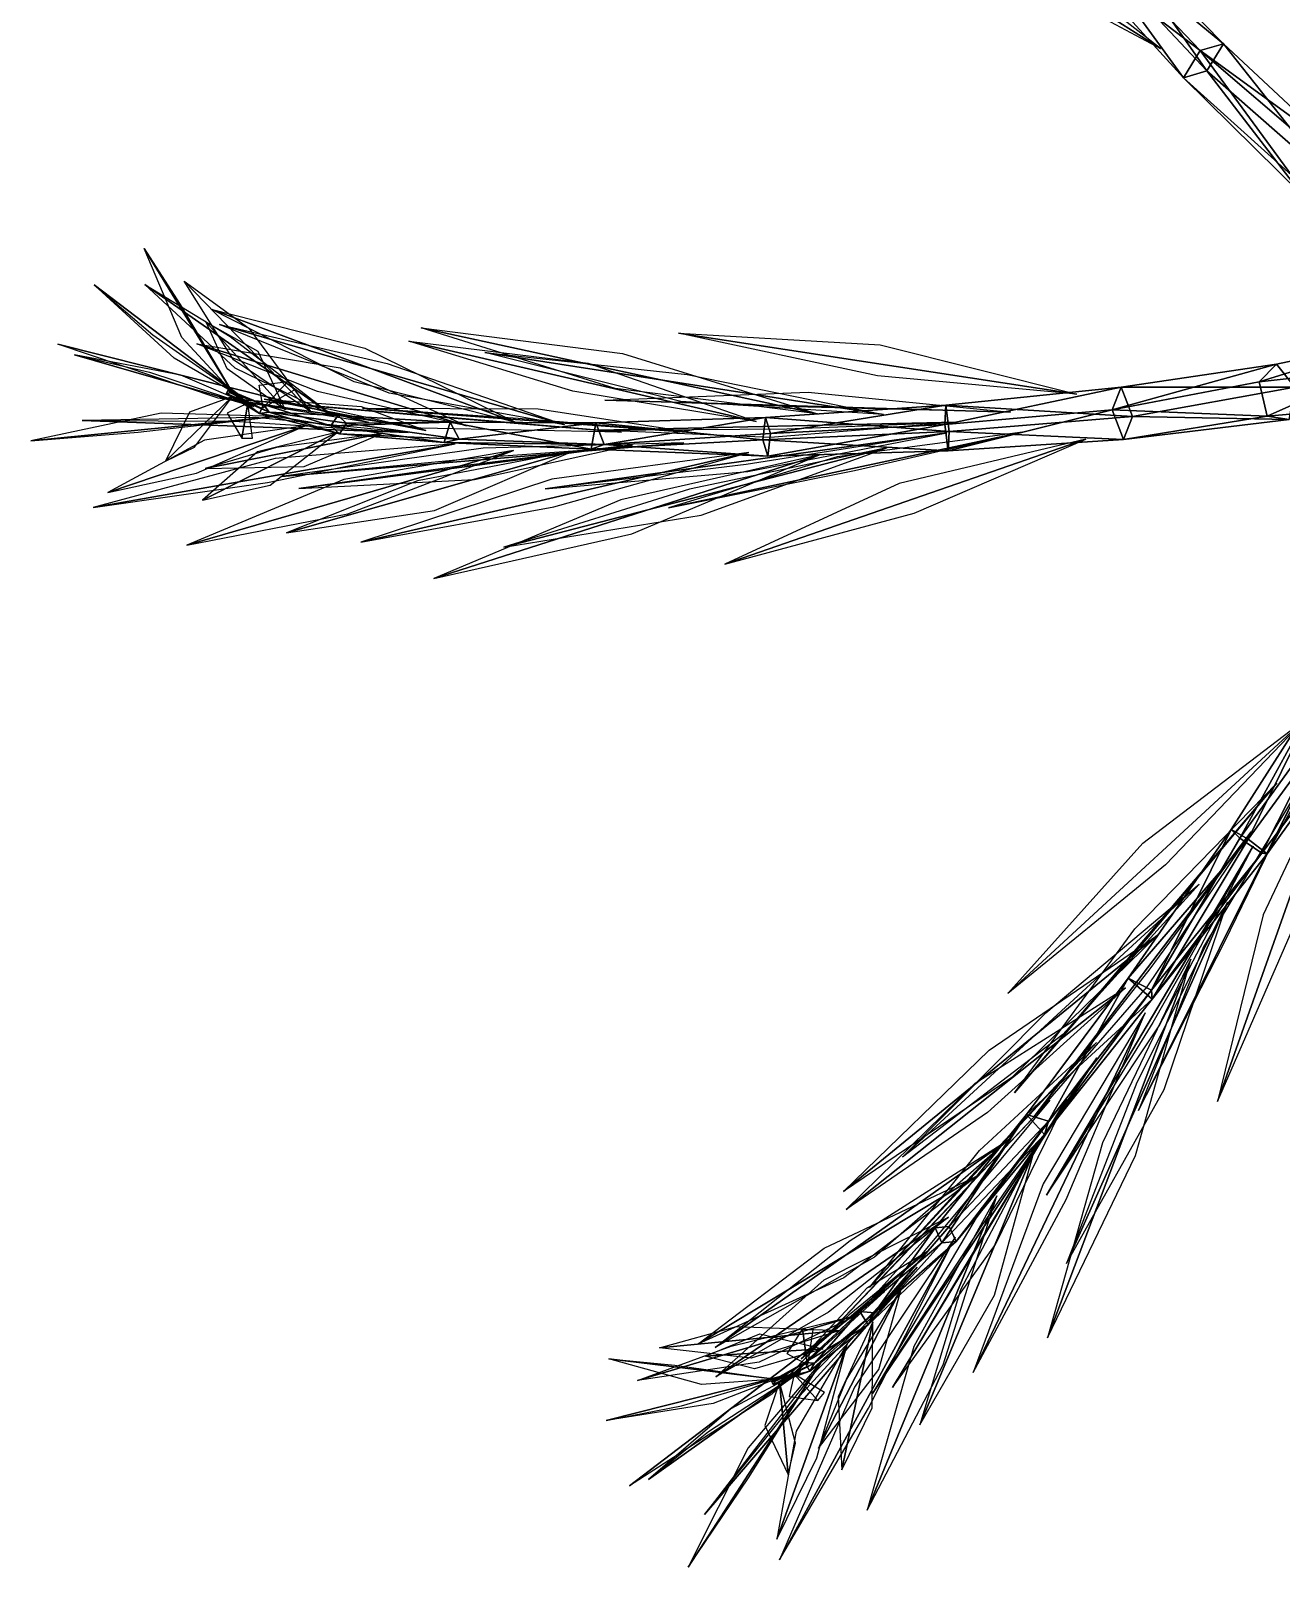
# Model space of a CAD drawing. Extents: x -117 to 110, y -112 to 116.
# Drawn here: x -117.2 to -19.4, y -97.5 to 22.7 of the extents above; entities that cross this region are included whole.
import ezdxf

# ---------------------------------------------------------------- set-up
doc = ezdxf.new("R2010")
doc.units = 0

msp = doc.modelspace()

# ---------------------------------------------------------------- linework, layer by layer
at = {"layer": 'Branches', "color": 1}
for points in [[(-33.581238, 31.567493, 299.605286), (-35.041145, 30.065784, 301.046753), (-25.200817, 19.584824, 297.866028)], [(-34.789726, 30.710766, 297.53894), (-33.581238, 31.567493, 299.605286), (-23.904238, 21.717466, 296.340637)], [(-33.581238, 31.567493, 299.605286), (-25.200817, 19.584824, 297.866028), (-23.904238, 21.717466, 296.340637)], [(-36.249634, 29.209057, 298.980408), (-34.789726, 30.710766, 297.53894), (-25.723034, 21.185616, 294.112366)], [(-35.041145, 30.065784, 301.046753), (-36.249634, 29.209057, 298.980408), (-27.019613, 19.052973, 295.637756)], [(-35.041145, 30.065784, 301.046753), (-27.019613, 19.052973, 295.637756), (-25.200817, 19.584824, 297.866028)], [(-34.789726, 30.710766, 297.53894), (-23.904238, 21.717466, 296.340637), (-25.723034, 21.185616, 294.112366)], [(-36.249634, 29.209057, 298.980408), (-25.723034, 21.185616, 294.112366), (-27.019613, 19.052973, 295.637756)], [(-25.723034, 21.185616, 294.112366), (-23.904238, 21.717466, 296.340637), (-14.923352, 13.336724, 289.233826)], [(-23.904238, 21.717466, 296.340637), (-25.200817, 19.584824, 297.866028), (-15.479753, 11.064296, 290.671478)], [(-23.904238, 21.717466, 296.340637), (-15.479753, 11.064296, 290.671478), (-14.923352, 13.336724, 289.233826)], [(-27.019613, 19.052973, 295.637756), (-25.723034, 21.185616, 294.112366), (-18.568792, 11.42262, 287.498108)], [(-25.723034, 21.185616, 294.112366), (-16.832483, 13.558181, 287.272583), (-18.568792, 11.42262, 287.498108)], [(-25.723034, 21.185616, 294.112366), (-14.923352, 13.336724, 289.233826), (-16.832483, 13.558181, 287.272583)], [(-25.200817, 19.584824, 297.866028), (-27.019613, 19.052973, 295.637756), (-17.732759, 9.881314, 289.598755)], [(-25.200817, 19.584824, 297.866028), (-17.732759, 9.881314, 289.598755), (-15.479753, 11.064296, 290.671478)], [(-27.019613, 19.052973, 295.637756), (-18.568792, 11.42262, 287.498108), (-17.732759, 9.881314, 289.598755)], [(-21.101801, -4.742045, 287.257507), (-10.141994, -1.313357, 278.979156), (-12.205597, -3.74955, 277.123016)], [(-21.101801, -4.742045, 287.257507), (-19.756409, -3.348142, 289.203613), (-10.141994, -1.313357, 278.979156)], [(-19.756409, -3.348142, 289.203613), (-18.310488, -5.16628, 290.667877), (-10.141994, -1.313357, 278.979156)], [(-32.600357, -6.935955, 294.106812), (-19.756409, -3.348142, 289.203613), (-21.101801, -4.742045, 287.257507)], [(-32.600357, -6.935955, 294.106812), (-31.896759, -5.143764, 296.308899), (-19.756409, -3.348142, 289.203613)], [(-31.896759, -5.143764, 296.308899), (-18.310488, -5.16628, 290.667877), (-19.756409, -3.348142, 289.203613)], [(-32.600357, -6.935955, 294.106812), (-21.101801, -4.742045, 287.257507), (-20.487379, -7.421664, 287.519012)], [(-20.487379, -7.421664, 287.519012), (-21.101801, -4.742045, 287.257507), (-12.205597, -3.74955, 277.123016)], [(-20.487379, -7.421664, 287.519012), (-12.205597, -3.74955, 277.123016), (-10.015278, -6.505648, 278.238861)], [(-101.779869, -5.359957, 247.486282), (-101.903641, -5.640747, 247.482635), (-99.316284, -7.216148, 261.355072)], [(-101.779869, -5.359957, 247.486282), (-101.604279, -5.60427, 247.425842), (-101.903641, -5.640747, 247.482635)], [(-101.903641, -5.640747, 247.482635), (-101.604279, -5.60427, 247.425842), (-98.584694, -7.115969, 261.127808)], [(-101.903641, -5.640747, 247.482635), (-98.584694, -7.115969, 261.127808), (-99.316284, -7.216148, 261.355072)], [(-101.779869, -5.359957, 247.486282), (-99.316284, -7.216148, 261.355072), (-99.015251, -6.501114, 261.32608)], [(-101.604279, -5.60427, 247.425842), (-101.779869, -5.359957, 247.486282), (-99.015251, -6.501114, 261.32608)], [(-101.604279, -5.60427, 247.425842), (-99.015251, -6.501114, 261.32608), (-98.584694, -7.115969, 261.127808)], [(-45.700169, -8.081269, 297.534027), (-31.896759, -5.143764, 296.308899), (-32.600357, -6.935955, 294.106812)], [(-45.700169, -8.081269, 297.534027), (-45.620941, -6.568034, 299.575623), (-31.896759, -5.143764, 296.308899)], [(-45.620941, -6.568034, 299.575623), (-31.025757, -7.457948, 297.871582), (-31.896759, -5.143764, 296.308899)], [(-31.896759, -5.143764, 296.308899), (-31.025757, -7.457948, 297.871582), (-18.310488, -5.16628, 290.667877)], [(-31.025757, -7.457948, 297.871582), (-18.762253, -7.683856, 289.62674), (-18.310488, -5.16628, 290.667877)], [(-99.015251, -6.501114, 261.32608), (-99.316284, -7.216148, 261.355072), (-93.741066, -8.1932, 274.476624)], [(-99.316284, -7.216148, 261.355072), (-98.584694, -7.115969, 261.127808), (-93.068222, -8.797929, 274.015533)], [(-99.015251, -6.501114, 261.32608), (-93.741066, -8.1932, 274.476624), (-93.200256, -7.375897, 274.210968)], [(-98.584694, -7.115969, 261.127808), (-99.015251, -6.501114, 261.32608), (-93.200256, -7.375897, 274.210968)], [(-98.584694, -7.115969, 261.127808), (-92.527412, -7.980627, 273.749878), (-93.068222, -8.797929, 274.015533)], [(-98.584694, -7.115969, 261.127808), (-93.200256, -7.375897, 274.210968), (-92.527412, -7.980627, 273.749878)], [(-59.736813, -7.521594, 298.671204), (-45.355686, -8.621119, 301.051666), (-45.620941, -6.568034, 299.575623)], [(-59.338943, -8.784582, 296.963898), (-59.736813, -7.521594, 298.671204), (-45.620941, -6.568034, 299.575623)], [(-59.338943, -8.784582, 296.963898), (-45.620941, -6.568034, 299.575623), (-45.700169, -8.081269, 297.534027)], [(-45.434914, -10.134355, 299.010071), (-45.700169, -8.081269, 297.534027), (-32.600357, -6.935955, 294.106812)], [(-45.620941, -6.568034, 299.575623), (-45.355686, -8.621119, 301.051666), (-31.025757, -7.457948, 297.871582)], [(-45.434914, -10.134355, 299.010071), (-32.600357, -6.935955, 294.106812), (-31.729355, -9.250139, 295.669495)], [(-31.729355, -9.250139, 295.669495), (-32.600357, -6.935955, 294.106812), (-20.487379, -7.421664, 287.519012)], [(-18.762253, -7.683856, 289.62674), (-20.487379, -7.421664, 287.519012), (-10.015278, -6.505648, 278.238861)], [(-99.316284, -7.216148, 261.355072), (-93.068222, -8.797929, 274.015533), (-93.741066, -8.1932, 274.476624)], [(-93.200256, -7.375897, 274.210968), (-93.741066, -8.1932, 274.476624), (-84.410118, -7.890229, 285.309021)], [(-93.741066, -8.1932, 274.476624), (-84.870918, -9.496482, 285.696075), (-84.410118, -7.890229, 285.309021)], [(-93.741066, -8.1932, 274.476624), (-93.068222, -8.797929, 274.015533), (-84.870918, -9.496482, 285.696075)], [(-92.527412, -7.980627, 273.749878), (-93.200256, -7.375897, 274.210968), (-84.410118, -7.890229, 285.309021)], [(-93.068222, -8.797929, 274.015533), (-92.527412, -7.980627, 273.749878), (-83.698006, -9.219495, 284.491608)], [(-92.527412, -7.980627, 273.749878), (-84.410118, -7.890229, 285.309021), (-83.698006, -9.219495, 284.491608)], [(-84.410118, -7.890229, 285.309021), (-84.870918, -9.496482, 285.696075), (-73.379982, -10.010563, 294.385254)], [(-84.410118, -7.890229, 285.309021), (-73.379982, -10.010563, 294.385254), (-73.01506, -7.958347, 293.732025)], [(-83.698006, -9.219495, 284.491608), (-84.410118, -7.890229, 285.309021), (-73.01506, -7.958347, 293.732025)], [(-83.698006, -9.219495, 284.491608), (-73.01506, -7.958347, 293.732025), (-72.366554, -9.644433, 292.504028)], [(-73.01506, -7.958347, 293.732025), (-73.379982, -10.010563, 294.385254), (-59.939903, -9.287003, 299.900177)], [(-73.01506, -7.958347, 293.732025), (-59.939903, -9.287003, 299.900177), (-59.736813, -7.521594, 298.671204)], [(-72.366554, -9.644433, 292.504028), (-73.01506, -7.958347, 293.732025), (-59.736813, -7.521594, 298.671204)], [(-72.366554, -9.644433, 292.504028), (-59.736813, -7.521594, 298.671204), (-59.338943, -8.784582, 296.963898)], [(-59.736813, -7.521594, 298.671204), (-59.939903, -9.287003, 299.900177), (-45.355686, -8.621119, 301.051666)], [(-59.542034, -10.549991, 298.192871), (-45.700169, -8.081269, 297.534027), (-45.434914, -10.134355, 299.010071)], [(-59.542034, -10.549991, 298.192871), (-59.338943, -8.784582, 296.963898), (-45.700169, -8.081269, 297.534027)], [(-45.355686, -8.621119, 301.051666), (-31.729355, -9.250139, 295.669495), (-31.025757, -7.457948, 297.871582)], [(-31.729355, -9.250139, 295.669495), (-20.487379, -7.421664, 287.519012), (-18.762253, -7.683856, 289.62674)], [(-31.025757, -7.457948, 297.871582), (-31.729355, -9.250139, 295.669495), (-18.762253, -7.683856, 289.62674)], [(-93.068222, -8.797929, 274.015533), (-83.698006, -9.219495, 284.491608), (-84.870918, -9.496482, 285.696075)], [(-84.870918, -9.496482, 285.696075), (-83.698006, -9.219495, 284.491608), (-72.366554, -9.644433, 292.504028)], [(-84.870918, -9.496482, 285.696075), (-72.366554, -9.644433, 292.504028), (-73.379982, -10.010563, 294.385254)], [(-73.379982, -10.010563, 294.385254), (-59.542034, -10.549991, 298.192871), (-59.939903, -9.287003, 299.900177)], [(-72.366554, -9.644433, 292.504028), (-59.338943, -8.784582, 296.963898), (-59.542034, -10.549991, 298.192871)], [(-59.939903, -9.287003, 299.900177), (-45.434914, -10.134355, 299.010071), (-45.355686, -8.621119, 301.051666)], [(-59.939903, -9.287003, 299.900177), (-59.542034, -10.549991, 298.192871), (-45.434914, -10.134355, 299.010071)], [(-45.355686, -8.621119, 301.051666), (-45.434914, -10.134355, 299.010071), (-31.729355, -9.250139, 295.669495)], [(-73.379982, -10.010563, 294.385254), (-72.366554, -9.644433, 292.504028), (-59.542034, -10.549991, 298.192871)], [(-23.303513, -39.763695, 299.605286), (-21.978357, -40.529488, 301.057465), (-15.853779, -28.137491, 296.340637)], [(-22.629601, -40.432865, 297.721344), (-23.303513, -39.763695, 299.605286), (-15.853779, -28.137491, 296.340637)], [(-22.629601, -40.432865, 297.721344), (-15.853779, -28.137491, 296.340637), (-14.930542, -29.792337, 294.112366)], [(-21.978357, -40.529488, 301.057465), (-13.48609, -28.927004, 297.866028), (-15.853779, -28.137491, 296.340637)], [(-20.887943, -41.612228, 298.009155), (-22.629601, -40.432865, 297.721344), (-14.930542, -29.792337, 294.112366)], [(-21.978357, -40.529488, 301.057465), (-20.485455, -41.671944, 300.070984), (-13.48609, -28.927004, 297.866028)], [(-20.887943, -41.612228, 298.009155), (-14.930542, -29.792337, 294.112366), (-12.562853, -30.58185, 295.637756)], [(-20.485455, -41.671944, 300.070984), (-12.562853, -30.58185, 295.637756), (-13.48609, -28.927004, 297.866028)], [(-20.485455, -41.671944, 300.070984), (-20.887943, -41.612228, 298.009155), (-12.562853, -30.58185, 295.637756)], [(-31.364349, -51.400486, 298.695953), (-21.978357, -40.529488, 301.057465), (-23.303513, -39.763695, 299.605286)], [(-29.523645, -52.340828, 297.032227), (-31.364349, -51.400486, 298.695953), (-23.303513, -39.763695, 299.605286)], [(-31.364349, -51.400486, 298.695953), (-29.472328, -53.043774, 299.567932), (-21.978357, -40.529488, 301.057465)], [(-29.523645, -52.340828, 297.032227), (-23.303513, -39.763695, 299.605286), (-22.629601, -40.432865, 297.721344)], [(-29.523645, -52.340828, 297.032227), (-22.629601, -40.432865, 297.721344), (-20.887943, -41.612228, 298.009155)], [(-29.472328, -53.043774, 299.567932), (-20.485455, -41.671944, 300.070984), (-21.978357, -40.529488, 301.057465)], [(-29.472328, -53.043774, 299.567932), (-29.523645, -52.340828, 297.032227), (-20.887943, -41.612228, 298.009155)], [(-29.472328, -53.043774, 299.567932), (-20.887943, -41.612228, 298.009155), (-20.485455, -41.671944, 300.070984)], [(-39.305286, -62.057461, 293.750336), (-29.472328, -53.043774, 299.567932), (-31.364349, -51.400486, 298.695953)], [(-37.592705, -62.57663, 292.497742), (-39.305286, -62.057461, 293.750336), (-31.364349, -51.400486, 298.695953)], [(-37.592705, -62.57663, 292.497742), (-31.364349, -51.400486, 298.695953), (-29.523645, -52.340828, 297.032227)], [(-37.908657, -63.617237, 294.37323), (-29.523645, -52.340828, 297.032227), (-29.472328, -53.043774, 299.567932)], [(-37.908657, -63.617237, 294.37323), (-37.592705, -62.57663, 292.497742), (-29.523645, -52.340828, 297.032227)], [(-39.305286, -62.057461, 293.750336), (-37.908657, -63.617237, 294.37323), (-29.472328, -53.043774, 299.567932)], [(-46.464916, -70.924644, 285.320709), (-45.926369, -72.096634, 285.85849), (-39.305286, -62.057461, 293.750336)], [(-45.359154, -70.82048, 284.472626), (-46.464916, -70.924644, 285.320709), (-39.305286, -62.057461, 293.750336)], [(-45.926369, -72.096634, 285.85849), (-37.908657, -63.617237, 294.37323), (-39.305286, -62.057461, 293.750336)], [(-45.359154, -70.82048, 284.472626), (-39.305286, -62.057461, 293.750336), (-37.592705, -62.57663, 292.497742)], [(-45.926369, -72.096634, 285.85849), (-44.820606, -71.99247, 285.010406), (-37.908657, -63.617237, 294.37323)], [(-44.820606, -71.99247, 285.010406), (-45.359154, -70.82048, 284.472626), (-37.592705, -62.57663, 292.497742)], [(-44.820606, -71.99247, 285.010406), (-37.592705, -62.57663, 292.497742), (-37.908657, -63.617237, 294.37323)], [(-52.347595, -77.474854, 274.217072), (-45.926369, -72.096634, 285.85849), (-46.464916, -70.924644, 285.320709)], [(-51.19759, -77.574837, 273.748108), (-52.347595, -77.474854, 274.217072), (-46.464916, -70.924644, 285.320709)], [(-51.19759, -77.574837, 273.748108), (-45.359154, -70.82048, 284.472626), (-44.820606, -71.99247, 285.010406)], [(-51.19759, -77.574837, 273.748108), (-46.464916, -70.924644, 285.320709), (-45.359154, -70.82048, 284.472626)], [(-52.347595, -77.474854, 274.217072), (-51.691761, -78.522484, 274.374573), (-45.926369, -72.096634, 285.85849)], [(-51.691761, -78.522484, 274.374573), (-44.820606, -71.99247, 285.010406), (-45.926369, -72.096634, 285.85849)], [(-51.691761, -78.522484, 274.374573), (-51.19759, -77.574837, 273.748108), (-44.820606, -71.99247, 285.010406)], [(-56.655838, -81.472809, 261.328278), (-51.691761, -78.522484, 274.374573), (-52.347595, -77.474854, 274.217072)], [(-55.906651, -81.506805, 261.127533), (-56.655838, -81.472809, 261.328278), (-52.347595, -77.474854, 274.217072)], [(-56.273674, -82.14814, 261.353149), (-51.19759, -77.574837, 273.748108), (-51.691761, -78.522484, 274.374573)], [(-56.273674, -82.14814, 261.353149), (-55.906651, -81.506805, 261.127533), (-51.19759, -77.574837, 273.748108)], [(-55.906651, -81.506805, 261.127533), (-52.347595, -77.474854, 274.217072), (-51.19759, -77.574837, 273.748108)], [(-56.655838, -81.472809, 261.328278), (-56.273674, -82.14814, 261.353149), (-51.691761, -78.522484, 274.374573)], [(-59.269638, -82.919075, 247.486832), (-56.273674, -82.14814, 261.353149), (-56.655838, -81.472809, 261.328278)], [(-58.969032, -82.929008, 247.425888), (-59.269638, -82.919075, 247.486832), (-56.655838, -81.472809, 261.328278)], [(-59.122871, -83.188538, 247.482056), (-55.906651, -81.506805, 261.127533), (-56.273674, -82.14814, 261.353149)], [(-59.122871, -83.188538, 247.482056), (-58.969032, -82.929008, 247.425888), (-55.906651, -81.506805, 261.127533)], [(-58.969032, -82.929008, 247.425888), (-56.655838, -81.472809, 261.328278), (-55.906651, -81.506805, 261.127533)], [(-59.269638, -82.919075, 247.486832), (-59.122871, -83.188538, 247.482056), (-56.273674, -82.14814, 261.353149)], [(-59.269638, -82.919075, 247.486832), (-58.969032, -82.929008, 247.425888), (-59.122871, -83.188538, 247.482056)]]:
    msp.add_3dface(points, dxfattribs=at)
at = {"layer": 'Leaves', "color": 1}
for points in [[(-28.829622, 21.34169, 297.616547), (-40.658577, 30.606098, 302.956238), (-54.091118, 37.335056, 308.299774)], [(-28.829622, 21.34169, 297.616547), (-54.091118, 37.335056, 308.299774), (-41.740131, 28.240112, 303.940796)], [(-101.487137, -5.483767, 248.952454), (-105.405014, -1.257923, 234.084442), (-108.352821, 5.685884, 220.035965)], [(-101.487137, -5.483767, 248.952454), (-108.352821, 5.685884, 220.035965), (-105.531006, 1.323933, 235.111664)], [(-100.633675, -5.999268, 254.097443), (-106.002869, -2.885836, 239.409225), (-112.259819, 2.837184, 225.905029)], [(-100.633675, -5.999268, 254.097443), (-112.259819, 2.837184, 225.905029), (-107.685333, -1.066837, 240.673187)], [(-93.563286, -7.390378, 273.68576), (-101.228058, -3.681002, 260.20401), (-108.292717, 2.864306, 247.495163)], [(-93.563286, -7.390378, 273.68576), (-108.292717, 2.864306, 247.495163), (-101.611397, -1.195635, 261.392731)], [(-95.34964, -7.058413, 268.75528), (-101.359467, -3.008257, 254.55162), (-105.210747, 3.125329, 240.345566)], [(-95.34964, -7.058413, 268.75528), (-105.210747, 3.125329, 240.345566), (-100.15107, -0.546085, 255.014771)], [(-79.238884, -7.92709, 288.710327), (-91.931946, -4.738879, 279.600647), (-103.11599, 0.9347, 269.752106)], [(-79.238884, -7.92709, 288.710327), (-103.11599, 0.9347, 269.752106), (-91.078514, -2.096348, 279.761017)], [(-97.315407, -6.924456, 263.888702), (-101.866623, -3.713608, 248.947388), (-103.490143, -0.079798, 233.506378)], [(-97.315407, -6.924456, 263.888702), (-103.490143, -0.079798, 233.506378), (-99.452934, -2.343176, 248.765579)], [(-75.462143, -8.108945, 292.411285), (-89.173721, -5.622045, 284.660553), (-102.467773, -0.264043, 277.673035)], [(-75.462143, -8.108945, 292.411285), (-102.467773, -0.264043, 277.673035), (-89.343185, -3.311993, 286.200684)], [(-55.678574, -7.23623, 298.721954), (-71.497032, -5.251273, 298.402924), (-86.66555, -0.515377, 297.078918)], [(-55.678574, -7.23623, 298.721954), (-86.66555, -0.515377, 297.078918), (-70.913857, -2.534035, 298.519318)], [(-35.370396, -5.699364, 295.904633), (-50.972588, -4.273201, 298.871704), (-66.548088, -0.922655, 299.537415)], [(-35.370396, -5.699364, 295.904633), (-66.548088, -0.922655, 299.537415), (-50.752914, -1.835022, 297.551086)], [(-90.773323, -7.909821, 278.156342), (-102.561119, -6.022317, 267.585114), (-115.110947, -1.780346, 258.709686)], [(-90.773323, -7.909821, 278.156342), (-115.110947, -1.780346, 258.709686), (-103.830811, -4.611862, 269.618713)], [(-83.128052, -8.19098, 285.144623), (-94.78289, -5.495371, 274.601196), (-104.231041, -1.761111, 262.310822)], [(-83.128052, -8.19098, 285.144623), (-104.231041, -1.761111, 262.310822), (-93.022446, -3.647976, 273.494415)], [(-60.462475, -7.843701, 297.199707), (-74.814575, -5.460537, 290.672577), (-87.649391, -1.549769, 282.056396)], [(-60.462475, -7.843701, 297.199707), (-87.649391, -1.549769, 282.056396), (-73.619438, -3.27463, 289.435455)], [(-99.77449, -6.680768, 259.224304), (-105.473984, -4.227331, 244.535461), (-113.795326, -2.629237, 231.027435)], [(-99.77449, -6.680768, 259.224304), (-113.795326, -2.629237, 231.027435), (-107.939407, -3.972798, 245.797958)], [(-50.505486, -7.282952, 300.075439), (-66.371323, -6.276139, 301.311096), (-81.70578, -2.453008, 303.433289)], [(-50.505486, -7.282952, 300.075439), (-81.70578, -2.453008, 303.433289), (-65.857895, -4.177149, 303.062561)], [(-99.028961, -6.774045, 259.064087), (-99.361214, -4.992127, 243.221741), (-97.100594, -4.717991, 227.439484)], [(-99.028961, -6.774045, 259.064087), (-97.100594, -4.717991, 227.439484), (-96.611923, -5.390032, 243.36351)], [(-101.446625, -5.884941, 248.90332), (-104.812965, -7.121412, 233.366135), (-106.673409, -10.947005, 217.998337)], [(-101.446625, -5.884941, 248.90332), (-106.673409, -10.947005, 217.998337), (-104.403107, -9.846641, 233.743195)], [(-71.003944, -8.687941, 295.539459), (-86.694832, -8.366808, 292.718353), (-102.450241, -5.993818, 292.084869)], [(-71.003944, -8.687941, 295.539459), (-102.450241, -5.993818, 292.084869), (-86.892326, -7.357886, 295.302948)], [(-40.558758, -7.10039, 296.315765), (-72.29538, -6.179451, 296.281036), (-56.394104, -5.542352, 295.27652)], [(-98.106087, -7.458067, 264.200653), (-107.014656, -7.18787, 250.978317), (-117.229057, -9.351796, 238.926392)], [(-100.234932, -6.412492, 253.97464), (-101.848618, -7.191033, 238.129898), (-100.701263, -9.141358, 222.345566)], [(-100.234932, -6.412492, 253.97464), (-100.701263, -9.141358, 222.345566), (-99.882294, -9.153405, 238.270218)], [(-86.305695, -8.54939, 281.258209), (-93.930672, -6.869934, 267.354767), (-98.9646, -6.100897, 252.24408)], [(-86.305695, -8.54939, 281.258209), (-98.9646, -6.100897, 252.24408), (-91.38192, -6.663003, 266.260193)], [(-65.204979, -8.723747, 294.951202), (-79.081367, -7.602372, 287.175964), (-91.27858, -6.805062, 276.935974)], [(-65.204979, -8.723747, 294.951202), (-91.27858, -6.805062, 276.935974), (-77.522224, -6.846986, 284.999847)], [(-40.558758, -7.10039, 296.315765), (-56.43103, -6.719856, 297.796265), (-72.29538, -6.179451, 296.281036)], [(-98.106087, -7.458067, 264.200653), (-117.229057, -9.351796, 238.926392), (-108.834496, -8.674521, 252.466629)], [(-87.699051, -8.713014, 282.357025), (-99.64846, -7.541379, 271.863922), (-113.208336, -7.773554, 263.476959)], [(-87.699051, -8.713014, 282.357025), (-113.208336, -7.773554, 263.476959), (-101.301239, -7.827839, 274.082764)], [(-95.751511, -8.169628, 268.839081), (-103.637611, -9.307467, 255.026764), (-111.188103, -13.402442, 241.592224)], [(-95.751511, -8.169628, 268.839081), (-111.188103, -13.402442, 241.592224), (-104.252159, -11.88586, 255.870117)], [(-44.78492, -7.904557, 300.929962), (-59.338329, -9.095122, 307.3367), (-72.778152, -8.520742, 315.898651)], [(-44.78492, -7.904557, 300.929962), (-72.778152, -8.520742, 315.898651), (-58.077473, -8.420192, 309.722443)], [(-84.014313, -9.590943, 286.295502), (-98.098831, -10.733345, 278.907196), (-112.337334, -14.566032, 272.837524)], [(-84.014313, -9.590943, 286.295502), (-112.337334, -14.566032, 272.837524), (-98.699036, -12.61489, 280.865906)], [(-93.217522, -8.683183, 273.413605), (-99.481972, -10.20955, 258.82962), (-103.785789, -13.986938, 243.947617)], [(-93.217522, -8.683183, 273.413605), (-103.785789, -13.986938, 243.947617), (-98.504784, -12.811137, 258.947418)], [(-89.749779, -8.773988, 277.27951), (-98.001724, -9.871761, 263.679291), (-103.580345, -11.515511, 248.831985)], [(-89.749779, -8.773988, 277.27951), (-103.580345, -11.515511, 248.831985), (-95.836052, -11.361747, 262.769989)], [(-66.124489, -9.500868, 297.474518), (-81.819862, -9.916797, 294.690979), (-97.603325, -12.150406, 294.29248)], [(-66.124489, -9.500868, 297.474518), (-97.603325, -12.150406, 294.29248), (-82.028, -10.655026, 297.364685)], [(-45.545666, -8.736793, 297.480988), (-61.25861, -11.195852, 298.630829), (-76.984543, -13.122412, 296.828308)], [(-45.545666, -8.736793, 297.480988), (-76.984543, -13.122412, 296.828308), (-61.124332, -11.753367, 295.909027)], [(-39.622025, -8.686752, 299.650299), (-54.134369, -10.609262, 305.971802), (-67.317513, -14.609495, 314.001038)], [(-39.622025, -8.686752, 299.650299), (-67.317513, -14.609495, 314.001038), (-52.776161, -11.669353, 308.155487)], [(-34.660583, -9.233572, 297.616547), (-49.27903, -12.705548, 302.956238), (-62.915001, -19.012085, 308.299774)], [(-34.660583, -9.233572, 297.616547), (-62.915001, -19.012085, 308.299774), (-48.103569, -15.026312, 303.940796)], [(-79.462517, -10.10328, 288.927673), (-92.718178, -12.389862, 280.364716), (-105.011421, -17.51029, 271.594147)], [(-79.462517, -10.10328, 288.927673), (-105.011421, -17.51029, 271.594147), (-92.411362, -15.066544, 281.056274)], [(-74.798294, -10.169874, 291.424591), (-86.966843, -12.473359, 281.380371), (-97.218681, -16.559996, 269.871063)], [(-74.798294, -10.169874, 291.424591), (-97.218681, -16.559996, 269.871063), (-85.637131, -14.817561, 280.692169)], [(-70.15432, -9.661489, 293.266205), (-84.048126, -11.399561, 285.636841), (-96.26046, -13.086465, 275.52356)], [(-70.15432, -9.661489, 293.266205), (-96.26046, -13.086465, 275.52356), (-82.499619, -12.391326, 283.549835)], [(-61.038208, -10.2561, 298.846069), (-76.459976, -12.354965, 295.377716), (-91.403725, -17.280884, 292.792145)], [(-61.038208, -10.2561, 298.846069), (-91.403725, -17.280884, 292.792145), (-76.304108, -14.523716, 297.112427)], [(-55.517696, -10.44324, 298.635162), (-71.059166, -13.98004, 298.166626), (-85.681557, -20.130735, 296.547974)], [(-55.517696, -10.44324, 298.635162), (-85.681557, -20.130735, 296.547974), (-70.206863, -16.627638, 298.137817)], [(-50.247456, -9.889876, 297.918701), (-65.692734, -13.132157, 295.639069), (-80.19799, -17.68646, 290.830627)], [(-50.247456, -9.889876, 297.918701), (-80.19799, -17.68646, 290.830627), (-64.770683, -15.161508, 293.975159)], [(-17.597139, -31.207178, 295.904633), (-28.439962, -42.516262, 298.871674), (-40.770687, -52.604652, 299.537415)], [(-17.597139, -31.207178, 295.904633), (-40.770687, -52.604652, 299.537415), (-30.209244, -40.824337, 297.551056)], [(-14.391425, -32.855766, 297.616547), (-20.79138, -46.449665, 302.956238), (-24.362627, -61.042755, 308.299774)], [(-14.391425, -32.855766, 297.616547), (-24.362627, -61.042755, 308.299774), (-18.244045, -46.977627, 303.940796)], [(-19.736666, -36.137127, 296.315765), (-29.930374, -48.309303, 297.796265), (-40.244141, -60.375618, 296.281036)], [(-19.736666, -36.137127, 296.315765), (-40.244141, -60.375618, 296.281036), (-30.827961, -47.546272, 295.27652)], [(-17.912354, -36.393841, 299.650299), (-25.457575, -48.938705, 305.971802), (-30.549623, -61.739807, 314.001038)], [(-17.912354, -36.393841, 299.650299), (-30.549623, -61.739807, 314.001038), (-23.781935, -48.537773, 308.155487)], [(-21.74291, -39.942665, 300.929962), (-29.885994, -52.063286, 307.3367), (-38.714653, -62.212845, 315.898651)], [(-21.74291, -39.942665, 300.929962), (-38.714653, -62.212845, 315.898651), (-29.627544, -50.656696, 309.722443)], [(-21.566563, -41.056332, 297.480988), (-29.440855, -54.874397, 298.630798), (-37.739571, -68.370613, 296.828308)], [(-21.566563, -41.056332, 297.480988), (-37.739571, -68.370613, 296.828308), (-28.921251, -55.11702, 295.908997)], [(-25.795614, -44.027618, 300.075439), (-36.474964, -55.804306, 301.311096), (-49.024883, -65.409592, 303.433289)], [(-25.795614, -44.027618, 300.075439), (-49.024883, -65.409592, 303.433289), (-37.795902, -54.094193, 303.062561)], [(-23.596561, -45.451271, 297.918701), (-30.69162, -59.548401, 295.639069), (-36.174812, -73.728638, 290.830627)], [(-23.596561, -45.451271, 297.918701), (-36.174812, -73.728638, 290.830627), (-28.530121, -60.092793, 293.975159)], [(-29.05751, -48.042973, 298.721954), (-40.472061, -59.172752, 298.402924), (-53.632149, -68.079201, 297.078918)], [(-29.05751, -48.042973, 298.721954), (-53.632149, -68.079201, 297.078918), (-42.23288, -57.022636, 298.519318)], [(-26.449863, -49.916729, 298.635162), (-33.374638, -64.27269, 298.166626), (-37.682747, -79.539833, 296.547974)], [(-26.449863, -49.916729, 298.635162), (-37.682747, -79.539833, 296.547974), (-30.77326, -65.25708, 298.137787)], [(-31.565287, -52.161926, 297.199707), (-42.376911, -61.896976, 290.672577), (-53.436848, -69.493324, 282.056396)], [(-31.565287, -52.161926, 297.199707), (-53.436848, -69.493324, 282.056396), (-43.340767, -59.599689, 289.435455)], [(-30.038162, -54.116158, 298.846069), (-38.01252, -67.482002, 295.377716), (-43.478558, -82.236755, 292.792145)], [(-30.038162, -54.116158, 298.846069), (-43.478558, -82.236755, 292.792145), (-36.219738, -68.712334, 297.112427)], [(-33.834148, -56.418472, 294.951202), (-43.362663, -66.568314, 287.175995), (-51.590866, -75.607361, 276.936005)], [(-33.834148, -56.418472, 294.951202), (-51.590866, -75.607361, 276.936005), (-42.981136, -64.878349, 284.999878)], [(-33.799873, -57.621899, 297.474518), (-43.26059, -70.152359, 294.690979), (-51.35511, -83.885002, 294.29248)], [(-33.799873, -57.621899, 297.474518), (-51.35511, -83.885002, 294.29248), (-42.813187, -70.775368, 297.364685)], [(-37.477734, -60.929958, 295.539459), (-47.511909, -72.99736, 292.718323), (-59.190525, -83.835915, 292.084839)], [(-37.477734, -60.929958, 295.539459), (-59.190525, -83.835915, 292.084839), (-48.423855, -72.52272, 295.302917)], [(-36.186855, -60.872696, 293.266205), (-43.490631, -72.818977, 285.636841), (-49.786026, -83.418739, 275.52356)], [(-36.186855, -60.872696, 293.266205), (-49.786026, -83.418739, 275.52356), (-41.74976, -72.226662, 283.549835)], [(-40.710052, -64.054527, 292.411285), (-51.203415, -73.224113, 284.660553), (-63.681175, -80.277168, 277.673035)], [(-40.710052, -64.054527, 292.411285), (-63.681175, -80.277168, 277.673035), (-53.115147, -71.916313, 286.200684)], [(-38.684853, -64.82048, 291.424591), (-44.470882, -75.770439, 281.380371), (-47.66774, -86.333626, 269.871063)], [(-38.684853, -64.82048, 291.424591), (-47.66774, -86.333626, 269.871063), (-41.809048, -76.192413, 280.692169)], [(-43.206997, -66.893913, 288.710327), (-53.613632, -74.829941, 279.600647), (-65.022552, -80.03656, 269.752106)], [(-43.206997, -66.893913, 288.710327), (-65.022552, -80.03656, 269.752106), (-55.147545, -72.515114, 279.761017)], [(-41.645012, -68.425591, 288.927673), (-48.122059, -80.214943, 280.364685), (-51.783463, -93.01873, 271.594116)], [(-41.645012, -68.425591, 288.927673), (-51.783463, -93.01873, 271.594116), (-45.838047, -81.643944, 281.056244)], [(-45.425533, -70.099121, 285.144623), (-54.799717, -77.530548, 274.601196), (-63.610107, -82.589149, 262.310822)], [(-45.425533, -70.099121, 285.144623), (-63.610107, -82.589149, 262.310822), (-55.146446, -75.002342, 273.494415)], [(-44.883572, -71.664886, 286.295502), (-52.771965, -83.388885, 278.907196), (-58.653008, -96.910637, 272.837524)], [(-44.883572, -71.664886, 286.295502), (-58.653008, -96.910637, 272.837524), (-51.675133, -85.031265, 280.865906)], [(-47.126541, -72.806961, 281.258209), (-53.193687, -77.721291, 267.354797), (-56.933548, -81.177483, 252.244095)], [(-47.126541, -72.806961, 281.258209), (-56.933548, -81.177483, 252.244095), (-51.76635, -75.599579, 266.260223)], [(-47.867355, -73.998352, 282.357025), (-56.2337, -82.610268, 271.863922), (-64.506622, -93.356567, 263.476959)], [(-47.867355, -73.998352, 282.357025), (-64.506622, -93.356567, 263.476959), (-57.040226, -84.081062, 274.082764)], [(-49.098289, -75.639687, 277.27951), (-53.385017, -82.77578, 263.679291), (-55.578094, -88.16217, 248.831985)], [(-49.098289, -75.639687, 277.27951), (-55.578094, -88.16217, 248.831985), (-50.869827, -82.011581, 262.769989)], [(-50.412094, -75.901131, 278.156342), (-59.23737, -83.940361, 267.585114), (-70.378563, -91.107384, 258.709686)], [(-50.412094, -75.901131, 278.156342), (-70.378563, -91.107384, 258.709686), (-61.131748, -84.053642, 269.618713)], [(-52.557724, -77.758545, 273.68576), (-60.236736, -81.438339, 260.20401), (-69.758804, -82.880783, 247.495163)], [(-52.557724, -77.758545, 273.68576), (-69.758804, -82.880783, 247.495163), (-62.41888, -80.188446, 261.392731)], [(-53.931034, -78.948189, 268.75528), (-68.041306, -80.308456, 240.345566), (-62.01622, -78.641731, 255.014786)], [(-53.931034, -78.948189, 268.75528), (-60.844639, -81.121635, 254.551636), (-68.041306, -80.308456, 240.345566)], [(-55.261398, -80.401566, 263.888702), (-64.462654, -80.961594, 233.506378), (-60.175915, -79.21637, 248.765579)], [(-56.447388, -81.647507, 259.064087), (-58.047703, -80.796265, 243.221725), (-56.852562, -78.857918, 227.439468)], [(-56.447388, -81.647507, 259.064087), (-56.852562, -78.857918, 227.439468), (-56.022453, -78.894875, 243.363495)], [(-51.33139, -78.294266, 273.413605), (-54.04385, -84.143684, 258.82962), (-53.773952, -89.863708, 243.947617)], [(-51.33139, -78.294266, 273.413605), (-53.773952, -89.863708, 243.947617), (-51.400581, -85.001755, 258.947418)], [(-55.261398, -80.401566, 263.888702), (-60.609379, -81.957916, 248.947388), (-64.462654, -80.961594, 233.506378)], [(-53.312817, -79.955223, 268.839081), (-57.340118, -86.830246, 255.026749), (-58.846191, -95.286636, 241.592209)], [(-53.312817, -79.955223, 268.839081), (-58.846191, -95.286636, 241.592209), (-55.707413, -88.91832, 255.870102)], [(-58.988804, -82.7649, 248.952454), (-64.735451, -83.193253, 234.084442), (-72.002266, -81.168549, 220.035965)], [(-58.988804, -82.7649, 248.952454), (-72.002266, -81.168549, 220.035965), (-66.832581, -81.681999, 235.111664)], [(-55.337189, -81.352448, 264.200653), (-61.10284, -88.148987, 250.978317), (-65.779587, -97.484108, 238.926392)], [(-55.337189, -81.352448, 264.200653), (-65.779587, -97.484108, 238.926392), (-61.07518, -90.498711, 252.466629)], [(-58.053646, -82.419052, 254.097443), (-63.835457, -84.675659, 239.409225), (-72.211037, -85.999298, 225.905029)], [(-58.053646, -82.419052, 254.097443), (-72.211037, -85.999298, 225.905029), (-66.306602, -84.856934, 240.673187)], [(-56.985138, -82.172226, 259.224304), (-62.45689, -85.098587, 244.535461), (-68.8946, -90.60807, 231.027435)], [(-56.985138, -82.172226, 259.224304), (-68.8946, -90.60807, 231.027435), (-64.193062, -86.867439, 245.797958)], [(-57.481968, -82.364944, 253.97464), (-57.879398, -84.111977, 238.129898), (-55.639214, -84.430954, 222.345566)], [(-57.481968, -82.364944, 253.97464), (-55.639214, -84.430954, 222.345566), (-55.119171, -83.798157, 238.270218)], [(-58.649899, -82.98336, 248.90332), (-59.78207, -86.386208, 233.36615), (-57.951069, -90.225967, 217.998337)], [(-58.649899, -82.98336, 248.90332), (-57.951069, -90.225967, 217.998337), (-57.395859, -87.764923, 233.74321)]]:
    msp.add_3dface(points, dxfattribs=at)

doc.saveas('drawing.dxf')
